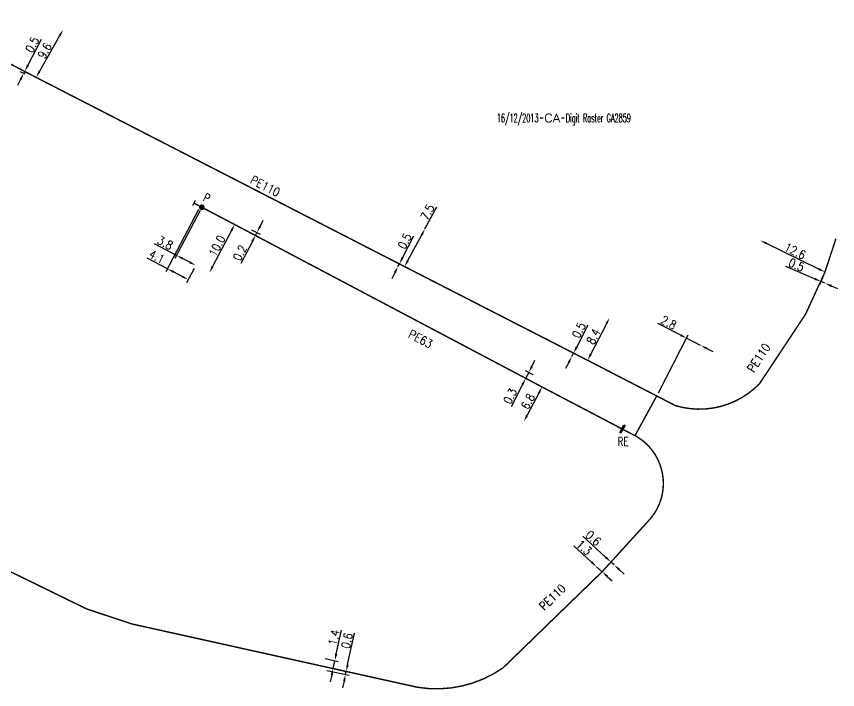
# Model space of a CAD drawing. Header units: millimetres. Extents: x 127511 to 128011, y 140859 to 142000.
# Drawn here: x 127856.6 to 128000.3, y 141388.6 to 141506.4 of the extents above; entities that cross this region are included whole.
import ezdxf
from ezdxf.enums import TextEntityAlignment as Align

# ---------------------------------------------------------------- set-up
doc = ezdxf.new("R2010")
doc.units = ezdxf.units.MM
doc.header["$PDMODE"] = 34
doc.linetypes.add('L_25_PE', pattern=[2000, 1000, 1000])
doc.layers.get('0').update_dxf_attribs({"linetype": 'CONTINUOUS'})
doc.layers.get('Defpoints').update_dxf_attribs({"linetype": 'CONTINUOUS'})
for name, color, linetype in [('L_150', 1, 'CONTINUOUS'), ('L_300', 7, 'CONTINUOUS'), ('L_340', 7, 'CONTINUOUS')]:
    doc.layers.add(name, color=color, linetype=linetype)
doc.styles.add('G_ROMANS', font='ROMANS.SHX', dxfattribs={"width": 0.75})
doc.styles.get("Standard").update_dxf_attribs({"font": 'romans.shx', "width": 0.85})
doc.dimstyles.get("Standard").update_dxf_attribs({"dimtxt": 1.5, "dimasz": 1.2, "dimexe": 0.625, "dimexo": 0.625, "dimgap": 0.25, "dimtad": 1, "dimdec": 1, "dimzin": 0, "dimdsep": 46, "dimtxsty": 'Standard', "dimcen": -0.5, "dimadec": 0, "dimazin": 0, "dimtfac": 1, "dimtdec": 1, "dimtmove": 0, "dimatfit": 3, "dimfxl": 0, "dimtolj": 1, "dimtzin": 0, "dimarcsym": 0})

# ---------------------------------------------------------------- blocks, each defined once
blk = doc.blocks.new('*D86')
at = {"layer": 'Defpoints', "color": 0, "linetype": 'Continuous', "transparency": 16777216}
for p in [(127986.8, 141467.18), (127986.8, 141467.18), (127998.11, 141461.64)]:
    blk.add_point(p, dxfattribs=at)
at = {"layer": 'L_150', "color": 0, "linetype": 'Continuous', "lineweight": -2, "transparency": 16777216}
blk.add_line((127997.03, 141462.17), (127987.87, 141466.66), dxfattribs=at)
at = {"layer": 'L_150', "color": 0, "linetype": 'Continuous', "transparency": 16777216}
for points in [[(127987.96, 141466.84), (127987.79, 141466.48), (127986.8, 141467.18)], [(127997.12, 141462.35), (127996.95, 141461.99), (127998.11, 141461.64)]]:
    blk.add_solid(points, dxfattribs=at)
at = {"layer": 'L_150', "color": 0, "linetype": 'Continuous', "transparency": 16777216, "insert": (127992.89, 141465.31), "char_height": 1.5, "attachment_point": 5, "rotation": 333.9051}
blk.add_mtext('\\A1;12.6', dxfattribs=at)
blk = doc.blocks.new('*D87')
at = {"layer": 'Defpoints', "color": 0, "linetype": 'Continuous', "transparency": 16777216}
for p in [(127976.35, 141448.82), (127976.35, 141448.82), (127968.66, 141439.96)]:
    blk.add_point(p, dxfattribs=at)
at = {"layer": 'L_150', "color": 0, "linetype": 'Continuous', "lineweight": -2, "transparency": 16777216}
for p, q in [((127972.79, 141450.64), (127968.88, 141452.65)), ((127968.95, 141440.51), (127974.14, 141450.65)), ((127976.35, 141448.82), (127973.86, 141450.09)), ((127977.42, 141448.27), (127978.49, 141447.72))]:
    blk.add_line(p, q, dxfattribs=at)
at = {"layer": 'L_150', "color": 0, "linetype": 'Continuous', "transparency": 16777216}
for points in [[(127972.88, 141450.82), (127972.7, 141450.46), (127973.86, 141450.09)], [(127977.51, 141448.45), (127977.33, 141448.09), (127976.35, 141448.82)]]:
    blk.add_solid(points, dxfattribs=at)
at = {"layer": 'L_150', "color": 0, "linetype": 'Continuous', "transparency": 16777216, "insert": (127970.75, 141452.81), "char_height": 1.5, "attachment_point": 5, "rotation": 332.8444}
blk.add_mtext('\\A1;2.8', dxfattribs=at)
blk = doc.blocks.new('*D88')
at = {"layer": 'Defpoints', "color": 0, "linetype": 'Continuous', "transparency": 16777216}
for p in [(127960.39, 141453.62), (127960.39, 141453.62), (127956.56, 141446.2)]:
    blk.add_point(p, dxfattribs=at)
at = {"layer": 'L_150', "color": 0, "linetype": 'Continuous', "lineweight": -2, "transparency": 16777216}
blk.add_line((127957.11, 141447.26), (127959.84, 141452.55), dxfattribs=at)
at = {"layer": 'L_150', "color": 0, "linetype": 'Continuous', "transparency": 16777216}
for points in [[(127959.66, 141452.64), (127960.02, 141452.46), (127960.39, 141453.62)], [(127956.93, 141447.35), (127957.29, 141447.17), (127956.56, 141446.2)]]:
    blk.add_solid(points, dxfattribs=at)
at = {"layer": 'L_150', "color": 0, "linetype": 'Continuous', "transparency": 16777216, "insert": (127957.58, 141450.36), "char_height": 1.5, "attachment_point": 5, "rotation": 62.6982}
blk.add_mtext('\\A1;8.4', dxfattribs=at)
blk = doc.blocks.new('*D89')
at = {"layer": 'Defpoints', "color": 0, "linetype": 'Continuous', "transparency": 16777216}
for p in [(127928.08, 141469.19), (127928.08, 141469.19), (127924.51, 141462.6)]:
    blk.add_point(p, dxfattribs=at)
at = {"layer": 'L_150', "color": 0, "linetype": 'Continuous', "lineweight": -2, "transparency": 16777216}
for p, q in [((127928.08, 141469.19), (127930.17, 141473.03)), ((127925.08, 141463.65), (127927.51, 141468.14))]:
    blk.add_line(p, q, dxfattribs=at)
at = {"layer": 'L_150', "color": 0, "linetype": 'Continuous', "transparency": 16777216}
for points in [[(127927.34, 141468.23), (127927.69, 141468.04), (127928.08, 141469.19)], [(127924.91, 141463.75), (127925.26, 141463.56), (127924.51, 141462.6)]]:
    blk.add_solid(points, dxfattribs=at)
at = {"layer": 'L_150', "color": 0, "linetype": 'Continuous', "transparency": 16777216, "insert": (127928.53, 141472.12), "char_height": 1.5, "attachment_point": 5, "rotation": 61.5433}
blk.add_mtext('\\A1;7.5', dxfattribs=at)
blk = doc.blocks.new('*D90')
at = {"layer": 'Defpoints', "color": 0, "linetype": 'Continuous', "transparency": 16777216}
for p in [(127864.73, 141504.06), (127864.73, 141504.06), (127860, 141495.71)]:
    blk.add_point(p, dxfattribs=at)
at = {"layer": 'L_150', "color": 0, "linetype": 'Continuous', "lineweight": -2, "transparency": 16777216}
blk.add_line((127860.59, 141496.75), (127864.14, 141503.02), dxfattribs=at)
at = {"layer": 'L_150', "color": 0, "linetype": 'Continuous', "transparency": 16777216}
for points in [[(127863.97, 141503.11), (127864.32, 141502.92), (127864.73, 141504.06)], [(127860.42, 141496.85), (127860.76, 141496.65), (127860, 141495.71)]]:
    blk.add_solid(points, dxfattribs=at)
at = {"layer": 'L_150', "color": 0, "linetype": 'Continuous', "transparency": 16777216, "insert": (127861.5, 141500.38), "char_height": 1.5, "attachment_point": 5, "rotation": 60.4354}
blk.add_mtext('\\A1;9.6', dxfattribs=at)
blk = doc.blocks.new('*D101')
at = {"layer": 'Defpoints', "color": 0, "linetype": 'Continuous', "transparency": 16777216}
for p in [(127909.99, 141394.14), (127912.3, 141393.64), (127909.69, 141392.77)]:
    blk.add_point(p, dxfattribs=at)
at = {"layer": 'L_150', "color": 0, "linetype": 'Continuous', "lineweight": -2, "transparency": 16777216}
for p, q in [((127912.56, 141394.81), (127913.46, 141398.97)), ((127910.6, 141394.01), (127912.91, 141393.51)), ((127912.01, 141392.27), (127912.3, 141393.64)), ((127910.3, 141392.64), (127912.62, 141392.14)), ((127911.75, 141391.1), (127911.5, 141389.93))]:
    blk.add_line(p, q, dxfattribs=at)
at = {"layer": 'L_150', "color": 0, "linetype": 'Continuous', "transparency": 16777216}
for points in [[(127912.36, 141394.86), (127912.75, 141394.77), (127912.3, 141393.64)], [(127911.56, 141391.14), (127911.95, 141391.06), (127912.01, 141392.27)]]:
    blk.add_solid(points, dxfattribs=at)
at = {"layer": 'L_150', "color": 0, "linetype": 'Continuous', "transparency": 16777216, "insert": (127912.16, 141397.69), "char_height": 1.5, "attachment_point": 5, "rotation": 77.7661}
blk.add_mtext('\\A1;1.4', dxfattribs=at)
blk = doc.blocks.new('*D102')
at = {"layer": 'Defpoints', "color": 0, "linetype": 'Continuous', "transparency": 16777216}
for p in [(127958.14, 141410.08), (127958.14, 141410.08), (127959.1, 141409.21)]:
    blk.add_point(p, dxfattribs=at)
at = {"layer": 'L_150', "color": 0, "linetype": 'Continuous', "lineweight": -2, "transparency": 16777216}
for p, q in [((127957.25, 141410.89), (127954.16, 141413.72)), ((127959.1, 141409.21), (127958.14, 141410.08)), ((127959.99, 141408.4), (127960.87, 141407.59))]:
    blk.add_line(p, q, dxfattribs=at)
at = {"layer": 'L_150', "color": 0, "linetype": 'Continuous', "transparency": 16777216}
for points in [[(127957.39, 141411.04), (127957.12, 141410.75), (127958.14, 141410.08)], [(127960.12, 141408.54), (127959.85, 141408.25), (127959.1, 141409.21)]]:
    blk.add_solid(points, dxfattribs=at)
at = {"layer": 'L_150', "color": 0, "linetype": 'Continuous', "transparency": 16777216, "insert": (127955.94, 141413.45), "char_height": 1.5, "attachment_point": 5, "rotation": 317.5693}
blk.add_mtext('\\A1;1.3', dxfattribs=at)
blk = doc.blocks.new('*D103')
at = {"layer": 'Defpoints', "color": 0, "linetype": 'Continuous', "transparency": 16777216}
for p in [(127948.58, 141441.54), (127945.42, 141435.52), (127945.42, 141435.52)]:
    blk.add_point(p, dxfattribs=at)
at = {"layer": 'L_150', "color": 0, "linetype": 'Continuous', "lineweight": -2, "transparency": 16777216}
blk.add_line((127948.02, 141440.48), (127945.98, 141436.58), dxfattribs=at)
at = {"layer": 'L_150', "color": 0, "linetype": 'Continuous', "transparency": 16777216}
for points in [[(127947.85, 141440.57), (127948.2, 141440.39), (127948.58, 141441.54)], [(127945.8, 141436.68), (127946.15, 141436.49), (127945.42, 141435.52)]]:
    blk.add_solid(points, dxfattribs=at)
at = {"layer": 'L_150', "color": 0, "linetype": 'Continuous', "transparency": 16777216, "insert": (127946.12, 141439), "char_height": 1.5, "attachment_point": 5, "rotation": 62.256}
blk.add_mtext('\\A1;6.8', dxfattribs=at)
blk = doc.blocks.new('*D104')
at = {"layer": 'Defpoints', "color": 0, "linetype": 'Continuous', "transparency": 16777216}
for p in [(127894.77, 141469.96), (127890.35, 141461.55), (127890.35, 141461.55)]:
    blk.add_point(p, dxfattribs=at)
at = {"layer": 'L_150', "color": 0, "linetype": 'Continuous', "lineweight": -2, "transparency": 16777216}
blk.add_line((127894.21, 141468.89), (127890.91, 141462.61), dxfattribs=at)
at = {"layer": 'L_150', "color": 0, "linetype": 'Continuous', "transparency": 16777216}
for points in [[(127894.03, 141468.99), (127894.39, 141468.8), (127894.77, 141469.96)], [(127890.73, 141462.7), (127891.08, 141462.52), (127890.35, 141461.55)]]:
    blk.add_solid(points, dxfattribs=at)
at = {"layer": 'L_150', "color": 0, "linetype": 'Continuous', "transparency": 16777216, "insert": (127891.67, 141466.22), "char_height": 1.5, "attachment_point": 5, "rotation": 62.2689}
blk.add_mtext('\\A1;10.0', dxfattribs=at)
blk = doc.blocks.new('L_300_12')
at = {"color": 0, "linetype": 'Continuous', "const_width": 0.497, "flags": 128}
blk.add_lwpolyline([(-0.25, 0, 1), (0.25, 0, 1)], format="xyb", close=True, dxfattribs=at)
at = {"color": 0, "linetype": 'Continuous', "style": 'G_ROMANS', "width": 0.75}
blk.add_text('P', height=1.5, dxfattribs=at).set_placement((0, 1.85), align=Align.MIDDLE)
at = {"color": 0, "linetype": 'Continuous', "width": 0.75, "flags": 3}
for tag, p in [('DEF_LEG', (0, -5)), ('DEF_COUP', (0, -7.5)), ('DEF_TYPE', (0, -10))]:
    blk.add_attdef(tag, text='', height=1.2, dxfattribs=at).set_placement(p, align=Align.MIDDLE)
blk = doc.blocks.new('L_340_07')
at = {"color": 0, "linetype": 'Continuous', "const_width": 0.25, "flags": 128}
blk.add_lwpolyline([(0, 0), (1.25, 0)], dxfattribs=at)
at = {"color": 0, "linetype": 'Continuous', "flags": 128}
blk.add_lwpolyline([(1.25, -0.5), (1.25, 0.5)], dxfattribs=at)
at = {"color": 0, "linetype": 'Continuous', "width": 0.75, "flags": 3}
for tag, p in [('DEF_LEG', (0.72, -3.47)), ('DEF_COUP', (0.72, -5.97)), ('DEF_TYPE', (0.72, -8.47))]:
    blk.add_attdef(tag, text='', height=1.2, dxfattribs=at).set_placement(p, align=Align.MIDDLE)
blk = doc.blocks.new('*D110')
at = {"layer": 'Defpoints', "color": 0, "linetype": 'Continuous', "transparency": 16777216}
for p in [(127857.83, 141496.39), (127858.64, 141495.97), (127860, 141495.71)]:
    blk.add_point(p, dxfattribs=at)
at = {"layer": 'L_150', "color": 0, "linetype": 'Continuous', "lineweight": -2, "transparency": 16777216}
for p, q in [((127858.56, 141497.81), (127860.94, 141502.38)), ((127859.44, 141496), (127857.45, 141497.03)), ((127858.09, 141496.26), (127857.27, 141496.68)), ((127857.83, 141496.39), (127858.01, 141496.74)), ((127857.27, 141495.33), (127856.72, 141494.26))]:
    blk.add_line(p, q, dxfattribs=at)
at = {"layer": 'L_150', "color": 0, "linetype": 'Continuous', "transparency": 16777216}
for points in [[(127858.38, 141497.9), (127858.74, 141497.72), (127858.01, 141496.74)], [(127857.09, 141495.42), (127857.45, 141495.23), (127857.83, 141496.39)]]:
    blk.add_solid(points, dxfattribs=at)
at = {"layer": 'L_150', "color": 0, "linetype": 'Continuous', "transparency": 16777216, "insert": (127859.32, 141501.44), "char_height": 1.5, "attachment_point": 5, "rotation": 62.5414}
blk.add_mtext('\\A1;0.5', dxfattribs=at)
blk = doc.blocks.new('*D111')
at = {"layer": 'Defpoints', "color": 0, "linetype": 'Continuous', "transparency": 16777216}
for p in [(127923.36, 141462.6), (127923.36, 141462.6), (127924.51, 141462.6)]:
    blk.add_point(p, dxfattribs=at)
at = {"layer": 'L_150', "color": 0, "linetype": 'Continuous', "lineweight": -2, "transparency": 16777216}
for p, q in [((127924.16, 141464.13), (127926.16, 141468.01)), ((127923.95, 141462.88), (127923.05, 141463.35)), ((127923.36, 141462.6), (127923.6, 141463.06)), ((127922.81, 141461.53), (127922.26, 141460.46))]:
    blk.add_line(p, q, dxfattribs=at)
at = {"layer": 'L_150', "color": 0, "linetype": 'Continuous', "transparency": 16777216}
for points in [[(127923.98, 141464.22), (127924.33, 141464.04), (127923.6, 141463.06)], [(127922.63, 141461.62), (127922.99, 141461.44), (127923.36, 141462.6)]]:
    blk.add_solid(points, dxfattribs=at)
at = {"layer": 'L_150', "color": 0, "linetype": 'Continuous', "transparency": 16777216, "insert": (127924.55, 141467.06), "char_height": 1.5, "attachment_point": 5, "rotation": 62.6555}
blk.add_mtext('\\A1;0.5', dxfattribs=at)
blk = doc.blocks.new('*D112')
at = {"layer": 'Defpoints', "color": 0, "linetype": 'Continuous', "transparency": 16777216}
for p in [(127953.8, 141446.89), (127953.8, 141446.89), (127956.56, 141446.2)]:
    blk.add_point(p, dxfattribs=at)
at = {"layer": 'L_150', "color": 0, "linetype": 'Continuous', "lineweight": -2, "transparency": 16777216}
for p, q in [((127954.65, 141448.53), (127956.65, 141452.42)), ((127956, 141446.48), (127953.54, 141447.75)), ((127953.8, 141446.89), (127954.1, 141447.46)), ((127953.25, 141445.82), (127952.7, 141444.76))]:
    blk.add_line(p, q, dxfattribs=at)
at = {"layer": 'L_150', "color": 0, "linetype": 'Continuous', "transparency": 16777216}
for points in [[(127954.47, 141448.62), (127954.83, 141448.44), (127954.1, 141447.46)], [(127953.08, 141445.92), (127953.43, 141445.73), (127953.8, 141446.89)]]:
    blk.add_solid(points, dxfattribs=at)
at = {"layer": 'L_150', "color": 0, "linetype": 'Continuous', "transparency": 16777216, "insert": (127955.03, 141451.47), "char_height": 1.5, "attachment_point": 5, "rotation": 62.7412}
blk.add_mtext('\\A1;0.5', dxfattribs=at)
blk = doc.blocks.new('*D113')
at = {"layer": 'Defpoints', "color": 0, "linetype": 'Continuous', "transparency": 16777216}
for p in [(127998.11, 141461.64), (127998.12, 141459.69), (127998.12, 141459.69)]:
    blk.add_point(p, dxfattribs=at)
at = {"layer": 'L_150', "color": 0, "linetype": 'Continuous', "lineweight": -2, "transparency": 16777216}
for p, q in [((127996.31, 141460.46), (127991.28, 141462.6)), ((127997.87, 141461.07), (127997.16, 141459.42)), ((127998.12, 141459.69), (127997.41, 141459.99)), ((127999.22, 141459.22), (128000.32, 141458.75))]:
    blk.add_line(p, q, dxfattribs=at)
at = {"layer": 'L_150', "color": 0, "linetype": 'Continuous', "transparency": 16777216}
for points in [[(127996.38, 141460.65), (127996.23, 141460.28), (127997.41, 141459.99)], [(127999.3, 141459.41), (127999.14, 141459.04), (127998.12, 141459.69)]]:
    blk.add_solid(points, dxfattribs=at)
at = {"layer": 'L_150', "color": 0, "linetype": 'Continuous', "transparency": 16777216, "insert": (127993.13, 141462.9), "char_height": 1.5, "attachment_point": 5, "rotation": 336.9598}
blk.add_mtext('\\A1;0.5', dxfattribs=at)
blk = doc.blocks.new('*D123')
at = {"layer": 'Defpoints', "color": 0, "linetype": 'Continuous', "transparency": 16777216}
for p in [(127909.69, 141392.77), (127910.32, 141392.06), (127914.18, 141391.23)]:
    blk.add_point(p, dxfattribs=at)
at = {"layer": 'L_150', "color": 0, "linetype": 'Continuous', "lineweight": -2, "transparency": 16777216}
for p, q in [((127914.55, 141392.95), (127915.75, 141398.47)), ((127910.3, 141392.64), (127914.91, 141391.64)), ((127910.93, 141391.93), (127914.79, 141391.09)), ((127914.18, 141391.23), (127914.3, 141391.78)), ((127913.92, 141390.05), (127913.67, 141388.88))]:
    blk.add_line(p, q, dxfattribs=at)
at = {"layer": 'L_150', "color": 0, "linetype": 'Continuous', "transparency": 16777216}
for points in [[(127914.36, 141392.99), (127914.75, 141392.91), (127914.3, 141391.78)], [(127913.73, 141390.09), (127914.12, 141390.01), (127914.18, 141391.23)]]:
    blk.add_solid(points, dxfattribs=at)
at = {"layer": 'L_150', "color": 0, "linetype": 'Continuous', "transparency": 16777216, "insert": (127914.43, 141397.13), "char_height": 1.5, "attachment_point": 5, "rotation": 77.7661}
blk.add_mtext('\\A1;0.6', dxfattribs=at)
blk = doc.blocks.new('*D124')
at = {"layer": 'Defpoints', "color": 0, "linetype": 'Continuous', "transparency": 16777216}
for p in [(127961.21, 141410.39), (127961.21, 141410.39), (127959.1, 141409.21)]:
    blk.add_point(p, dxfattribs=at)
at = {"layer": 'L_150', "color": 0, "linetype": 'Continuous', "lineweight": -2, "transparency": 16777216}
for p, q in [((127959.76, 141411.71), (127955.71, 141415.41)), ((127959.52, 141409.67), (127961.07, 141411.36)), ((127961.21, 141410.39), (127960.65, 141410.9)), ((127962.1, 141409.58), (127962.98, 141408.77))]:
    blk.add_line(p, q, dxfattribs=at)
at = {"layer": 'L_150', "color": 0, "linetype": 'Continuous', "transparency": 16777216}
for points in [[(127959.9, 141411.86), (127959.63, 141411.56), (127960.65, 141410.9)], [(127962.23, 141409.73), (127961.96, 141409.43), (127961.21, 141410.39)]]:
    blk.add_solid(points, dxfattribs=at)
at = {"layer": 'L_150', "color": 0, "linetype": 'Continuous', "transparency": 16777216, "insert": (127957.56, 141415.08), "char_height": 1.5, "attachment_point": 5, "rotation": 317.605}
blk.add_mtext('\\A1;0.6', dxfattribs=at)
blk = doc.blocks.new('*D125')
at = {"layer": 'Defpoints', "color": 0, "linetype": 'Continuous', "transparency": 16777216}
for p in [(127946.24, 141444.07), (127947.6, 141443.37), (127948.58, 141441.54)]:
    blk.add_point(p, dxfattribs=at)
at = {"layer": 'L_150', "color": 0, "linetype": 'Continuous', "lineweight": -2, "transparency": 16777216}
for p, q in [((127946.79, 141445.13), (127947.34, 141446.2)), ((127947.04, 141443.66), (127945.69, 141444.35)), ((127946.24, 141444.07), (127945.71, 141443.02)), ((127948.03, 141441.83), (127945.15, 141443.3)), ((127945.16, 141441.95), (127943.16, 141438.06))]:
    blk.add_line(p, q, dxfattribs=at)
at = {"layer": 'L_150', "color": 0, "linetype": 'Continuous', "transparency": 16777216}
for points in [[(127946.62, 141445.23), (127946.97, 141445.04), (127946.24, 141444.07)], [(127944.98, 141442.04), (127945.34, 141441.86), (127945.71, 141443.02)]]:
    blk.add_solid(points, dxfattribs=at)
at = {"layer": 'L_150', "color": 0, "linetype": 'Continuous', "transparency": 16777216, "insert": (127943, 141439.93), "char_height": 1.5, "attachment_point": 5, "rotation": 62.8197}
blk.add_mtext('\\A1;0.3', dxfattribs=at)
blk = doc.blocks.new('*D126')
at = {"layer": 'Defpoints', "color": 0, "linetype": 'Continuous', "transparency": 16777216}
for p in [(127894.77, 141469.96), (127897.18, 141469.32), (127898.66, 141468.56)]:
    blk.add_point(p, dxfattribs=at)
at = {"layer": 'L_150', "color": 0, "linetype": 'Continuous', "lineweight": -2, "transparency": 16777216}
for p, q in [((127895.33, 141469.67), (127898.97, 141467.8)), ((127899.21, 141469.63), (127899.76, 141470.7)), ((127897.74, 141469.04), (127899.21, 141468.28)), ((127898.66, 141468.56), (127898.41, 141468.08)), ((127897.86, 141467.02), (127895.86, 141463.13))]:
    blk.add_line(p, q, dxfattribs=at)
at = {"layer": 'L_150', "color": 0, "linetype": 'Continuous', "transparency": 16777216}
for points in [[(127899.03, 141469.72), (127899.39, 141469.54), (127898.66, 141468.56)], [(127897.68, 141467.11), (127898.04, 141466.92), (127898.41, 141468.08)]]:
    blk.add_solid(points, dxfattribs=at)
at = {"layer": 'L_150', "color": 0, "linetype": 'Continuous', "transparency": 16777216, "insert": (127895.7, 141465), "char_height": 1.5, "attachment_point": 5, "rotation": 62.7769}
blk.add_mtext('\\A1;0.2', dxfattribs=at)
blk = doc.blocks.new('*D127')
at = {"layer": 'Defpoints', "color": 0, "linetype": 'Continuous', "transparency": 16777216}
for p in [(127889.01, 141472.98), (127887.95, 141462.8), (127887.95, 141462.8)]:
    blk.add_point(p, dxfattribs=at)
at = {"layer": 'L_300', "color": 0, "linetype": 'Continuous', "lineweight": -2, "transparency": 16777216}
for p, q in [((127888.72, 141472.43), (127884.3, 141464.01)), ((127884.59, 141464.57), (127880.72, 141466.6)), ((127886.89, 141463.36), (127885.65, 141464.01))]:
    blk.add_line(p, q, dxfattribs=at)
at = {"layer": 'L_300', "color": 0, "linetype": 'Continuous', "transparency": 16777216}
for points in [[(127885.74, 141464.18), (127885.56, 141463.83), (127884.59, 141464.57)], [(127886.98, 141463.53), (127886.8, 141463.18), (127887.95, 141462.8)]]:
    blk.add_solid(points, dxfattribs=at)
at = {"layer": 'L_300', "color": 0, "linetype": 'Continuous', "transparency": 16777216, "insert": (127882.59, 141466.75), "char_height": 1.5, "attachment_point": 5, "rotation": 332.2689}
blk.add_mtext('\\A1;3.8', dxfattribs=at)
blk = doc.blocks.new('*D128')
at = {"layer": 'Defpoints', "color": 0, "linetype": 'Continuous', "transparency": 16777216}
for p in [(127888.75, 141473.12), (127887.95, 141462.8), (127886.64, 141460.31)]:
    blk.add_point(p, dxfattribs=at)
at = {"layer": 'L_340', "color": 0, "linetype": 'Continuous', "lineweight": -2, "transparency": 16777216}
for p, q in [((127888.46, 141472.57), (127882.72, 141461.66)), ((127883.01, 141462.22), (127879.43, 141464.1)), ((127885.58, 141460.87), (127884.08, 141461.66)), ((127887.66, 141462.24), (127886.35, 141459.76))]:
    blk.add_line(p, q, dxfattribs=at)
at = {"layer": 'L_340', "color": 0, "linetype": 'Continuous', "transparency": 16777216}
for points in [[(127884.17, 141461.84), (127883.98, 141461.48), (127883.01, 141462.22)], [(127885.67, 141461.04), (127885.49, 141460.69), (127886.64, 141460.31)]]:
    blk.add_solid(points, dxfattribs=at)
at = {"layer": 'L_340', "color": 0, "linetype": 'Continuous', "transparency": 16777216, "insert": (127881.14, 141464.33), "char_height": 1.5, "attachment_point": 5, "rotation": 332.2667}
blk.add_mtext('\\A1;4.1', dxfattribs=at)
blk = doc.blocks.new('L_340_21')
at = {"linetype": 'Continuous'}
blk.add_hatch(color=0, dxfattribs=at).paths.add_polyline_path([(0.125, 0.75), (-0.125, 0.75), (-0.125, -0.75), (0.125, -0.75)])
at = {"color": 0, "linetype": 'Continuous'}
blk.add_lwpolyline([(-0.125, 0.75), (0.125, 0.75), (0.125, -0.75), (-0.125, -0.75)], close=True, dxfattribs=at)
at = {"color": 0, "linetype": 'Continuous', "width": 0.75}
for tag, height, flags, p in [('RE', 1.5, 8, (0, 3)), ('DEF_LEG', 1.2, 3, (0, -5)), ('DEF_COUP', 1.2, 3, (0, -7.5)), ('DEF_TYPE', 1.2, 3, (0, -10))]:
    blk.add_attdef(tag, text='', height=height, dxfattribs=dict(at, flags=flags)).set_placement(p, align=Align.MIDDLE)
blk = doc.blocks.new('GIS_MODF')
at = {"color": 0, "linetype": 'Continuous', "flags": 128}
for points in [[(-2.18, -0.01), (-1.68, -0.01)], [(1.52, -0.01), (2.02, -0.01)]]:
    blk.add_lwpolyline(points, dxfattribs=at)
at = {"color": 0, "linetype": 'Continuous', "width": 0.5}
blk.add_attdef('DATE', text='', height=1.5, dxfattribs=at).set_placement((-2.5, -0.8), align=Align.RIGHT)
at = {"color": 0, "linetype": 'Continuous', "width": 1.771291}
blk.add_attdef('USER', text='', height=1.5, dxfattribs=at).set_placement((-1.51, -0.8), (1.28, -0.8), align=Align.FIT)
at = {"color": 0, "linetype": 'Continuous', "width": 0.5}
blk.add_attdef('DESC', (2.29, -0.8), '', height=1.5, dxfattribs=at)

msp = doc.modelspace()

# ---------------------------------------------------------------- linework, layer by layer
at = {"layer": 'L_150', "linetype": 'L_25_PE', "const_width": 0.25, "flags": 128}
for points in [[(128000, 141467.5), (127999.9, 141467.07), (127998.11, 141461.64), (127994.71, 141454.26), (127986.68, 141442.14, -0.281282), (127971.94, 141438.27), (127968.66, 141439.96), (127956.56, 141446.2), (127924.51, 141462.6), (127860, 141495.71), (127819.84, 141516.59), (127816.68, 141519.24), (127812.7, 141520.19), (127804.62, 141524.28), (127802.19, 141525.5), (127785.87, 141533.94, -0.228014), (127779.27, 141545.49), (127778.91, 141564.46), (127778.62, 141587.71, -0.329697), (127787.57, 141595.69), (127788.19, 141595.5), (127790.4, 141594.86)], [(127799.92, 141519.05), (127799.13, 141519.45), (127792.83, 141522.64, 0.488976), (127779.94, 141513.78), (127780.22, 141498.83), (127780.97, 141457.87, 0.203499), (127789.01, 141443.44), (127808.45, 141433.12), (127831.84, 141421.21), (127852.83, 141410.52), (127868.87, 141402.69), (127876.8, 141400.06), (127909.69, 141392.77), (127926.83, 141388.98, 0.195995), (127941.78, 141392.41), (127959.1, 141409.21), (127967.15, 141418.04, 0.478811), (127965.27, 141432.79, 0.032471), (127964.17, 141433.37), (127962.76, 141434.11)]]:
    msp.add_lwpolyline(points, format="xyb", dxfattribs=at)
for points in [[(127962.54, 141434.22), (127948.58, 141441.54), (127894.77, 141469.96), (127889.01, 141472.98), (127888.75, 141473.12)], [(127968.66, 141439.96), (127964.86, 141433.03)]]:
    msp.add_lwpolyline(points, dxfattribs=at)

# ---------------------------------------------------------------- block references
at = {"layer": 'L_150', "linetype": 'Continuous'}
ref = msp.add_blockref('GIS_MODF', (127950.46, 141488.65), dxfattribs=at)
ref.add_attrib('DATE', '16/12/2013', dxfattribs={"layer": '0', "color": 0, "linetype": 'Continuous', "height": 1.5, "width": 0.5}).set_placement((127947.96, 141487.85), align=Align.RIGHT)
ref.add_attrib('USER', 'CA', dxfattribs={"layer": '0', "color": 0, "linetype": 'Continuous', "height": 1.5, "width": 1.025485}).set_placement((127948.95, 141487.85), (127951.74, 141487.85), align=Align.FIT)
ref.add_attrib('DESC', 'Digit Raster GA2859', (127952.75, 141487.85), dxfattribs={"layer": '0', "color": 0, "linetype": 'Continuous', "height": 1.5, "width": 0.5})
at = {"layer": 'L_300', "rotation": 332.2688966809319}
msp.add_blockref('L_300_12', (127889.01, 141472.98), dxfattribs=at)
at = {"layer": 'L_340', "rotation": 152.2688966797043}
msp.add_blockref('L_340_07', (127888.75, 141473.12), dxfattribs=at)
at = {"layer": 'L_340'}
ref = msp.add_blockref('L_340_21', (127962.65, 141434.17), dxfattribs=dict(at, rotation=331.2763784974966))
ref.add_attrib('RE', 'RE', dxfattribs={"layer": '0', "color": 0, "linetype": 'Continuous', "height": 1.5, "width": 0.75, "flags": 8}).set_placement((127962.77, 141431.99), align=Align.MIDDLE)

# ---------------------------------------------------------------- texts
at = {"layer": 'L_150', "linetype": 'Continuous', "width": 0.85}
for s, rotation, p in [('PE110', 332.8302, (127900.12, 141476.69)), ('PE63', 332.3327, (127927.32, 141449.93)), ('PE110', 56.4799, (127986.53, 141446.64)), ('PE110', 44.1236, (127950.4, 141404.74))]:
    msp.add_text(s, height=1.5, rotation=rotation, dxfattribs=at).set_placement(p, align=Align.MIDDLE)

# ---------------------------------------------------------------- dimensions: what is measured, and where the dimension line sits
at = {"layer": 'L_150', "linetype": 'Continuous'}
for base, p1, p2, angle, text, picture, middle in [((127857.83, 141496.39), (127860, 141495.71), (127858.64, 141495.97), 62.5414, '0.5', '*D110', (127860.21, 141500.97)), ((127890.35, 141461.55), (127894.77, 141469.96), (127890.35, 141461.55), 62.2689, '10.0', '*D104', (127892.56, 141465.75)), ((127898.66, 141468.56), (127894.77, 141469.96), (127897.18, 141469.32), 242.7769, '0.2', '*D126', (127896.59, 141464.54)), ((127923.36, 141462.6), (127924.51, 141462.6), (127923.36, 141462.6), 62.6555, '0.5', '*D111', (127925.44, 141466.61)), ((127998.12, 141459.69), (127998.11, 141461.64), (127998.12, 141459.69), 156.9598, '0.5', '*D113', (127992.74, 141461.98)), ((127953.8, 141446.89), (127956.56, 141446.2), (127953.8, 141446.89), 62.7412, '0.5', '*D112', (127955.92, 141451.01)), ((127946.24, 141444.07), (127948.58, 141441.54), (127947.6, 141443.37), 242.8197, '0.3', '*D125', (127943.89, 141439.47)), ((127961.21, 141410.39), (127959.1, 141409.21), (127961.21, 141410.39), 137.605, '0.6', '*D124', (127956.88, 141414.34)), ((127914.18, 141391.23), (127909.69, 141392.77), (127910.32, 141392.06), 77.7661, '0.6', '*D123', (127915.41, 141396.92))]:
    dim = msp.add_linear_dim(base=base, p1=p1, p2=p2, angle=angle, text=text, dimstyle='Standard', dxfattribs=at)
    dim.commit()
    dim.dimension.update_dxf_attribs({"geometry": picture, "text_midpoint": middle, "dimtype": 160})
for base, p1, p2, angle, picture, middle in [((127864.73, 141504.06), (127860, 141495.71), (127864.73, 141504.06), 240.4354, '*D90', (127862.37, 141499.88)), ((127928.08, 141469.19), (127924.51, 141462.6), (127928.08, 141469.19), 241.5433, '*D89', (127929.41, 141471.64)), ((127986.8, 141467.18), (127998.11, 141461.64), (127986.8, 141467.18), 333.9051, '*D86', (127992.45, 141464.41)), ((127976.35, 141448.82), (127968.66, 141439.96), (127976.35, 141448.82), 152.8444, '*D87', (127970.29, 141451.92)), ((127960.388408, 141453.616152), (127956.558445, 141446.196322), (127960.388408, 141453.616152), 242.698154, '*D88', (127958.473426, 141449.906237)), ((127945.42, 141435.52), (127948.58, 141441.54), (127945.42, 141435.52), 62.256, '*D103', (127947, 141438.53)), ((127958.14, 141410.08), (127959.1, 141409.21), (127958.14, 141410.08), 317.5693, '*D102', (127955.27, 141412.71)), ((127912.3, 141393.64), (127909.69, 141392.77), (127909.99, 141394.14), 257.7661, '*D101', (127913.14, 141397.48))]:
    dim = msp.add_linear_dim(base=base, p1=p1, p2=p2, angle=angle, dimstyle='Standard', dxfattribs=at)
    dim.commit()
    dim.dimension.update_dxf_attribs({"geometry": picture, "text_midpoint": middle, "dimtype": 160})
at = {"layer": 'L_300', "linetype": 'Continuous'}
dim = msp.add_linear_dim(base=(127887.95, 141462.8), p1=(127889.01, 141472.98), p2=(127887.95, 141462.8), angle=152.2689, dimstyle='Standard', dxfattribs=at)
dim.commit()
dim.dimension.update_dxf_attribs({"geometry": '*D127', "text_midpoint": (127882.12, 141465.86), "dimtype": 160})
at = {"layer": 'L_340', "linetype": 'Continuous'}
dim = msp.add_linear_dim(base=(127886.64, 141460.31), p1=(127888.75, 141473.12), p2=(127887.95, 141462.8), angle=152.2667, dimstyle='Standard', dxfattribs=at)
dim.commit()
dim.dimension.update_dxf_attribs({"geometry": '*D128', "text_midpoint": (127880.68, 141463.45), "dimtype": 160})

doc.saveas('drawing.dxf')
